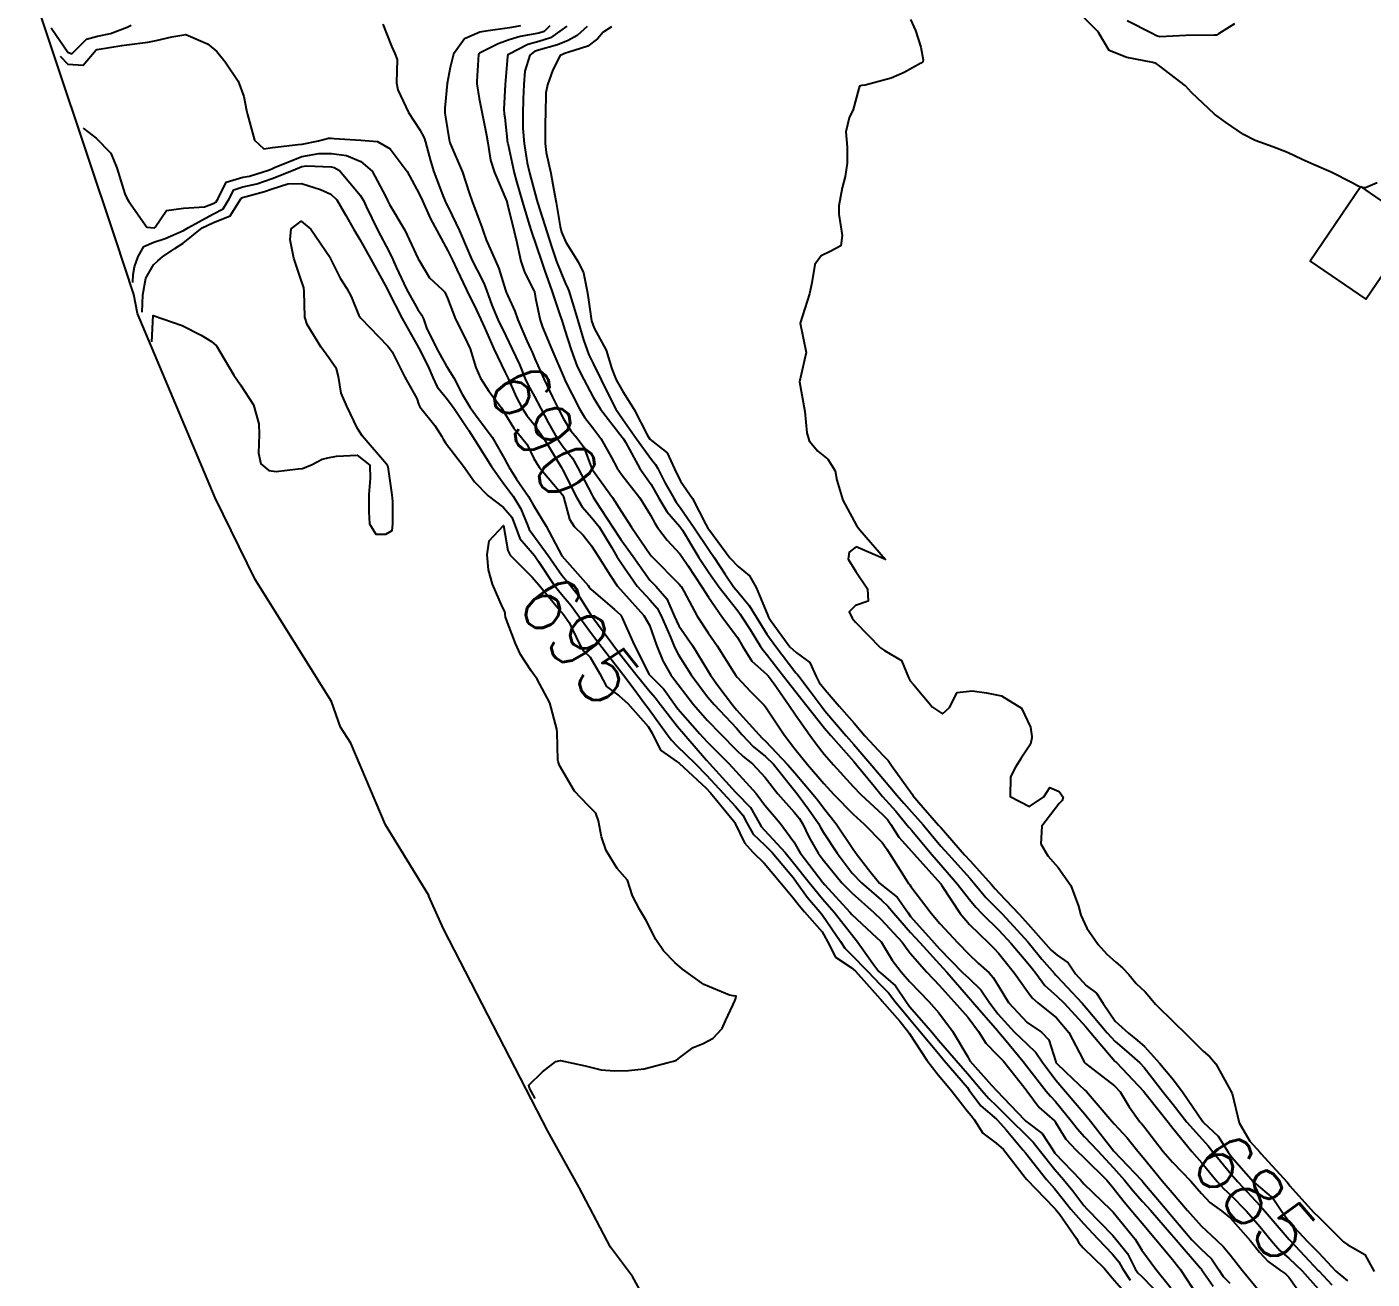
# Model space of a CAD drawing. Header units: metres. Extents: x 298520 to 308411, y 7433745 to 7450750.
# Drawn here: x 300443.9 to 300535.4, y 7444188.3 to 7444273.5 of the extents above; entities that cross this region are included whole.
import ezdxf
from ezdxf.enums import TextEntityAlignment as Align

# ---------------------------------------------------------------- set-up
doc = ezdxf.new("R2010")
doc.units = ezdxf.units.M
doc.header["$LTSCALE"] = 10
for name, color, linetype in [('Area', 45, 'Continuous'), ('Cotas', 45, 'Continuous'), ('Curvas de Nivel 1m', 11, 'Continuous'), ('Curvas de Nivel 5m', 15, 'Continuous'), ('Edificações', 30, 'Continuous')]:
    doc.layers.add(name, color=color, linetype=linetype)
doc.styles.add('Style-STANDARD', font='STANDARD.shx')

msp = doc.modelspace()

# ---------------------------------------------------------------- linework, layer by layer
at = {"layer": 'Area'}
msp.add_polyline3d([(300489.302, 7444180.866, 695.711), (300485.072, 7444188.511, 695.501), (300483.59, 7444190.51, 695.481), (300481.44, 7444194.567, 695.471), (300480.444, 7444196.342, 695.741), (300479.323, 7444198.388, 695.701), (300475.99, 7444204.843, 694.281), (300472.227, 7444212.146, 694.341), (300471.239, 7444214.357, 694.241), (300471.217, 7444214.411, 694.211), (300468.285, 7444219.218, 694.241), (300465.926, 7444224.778, 694.181), (300465.224, 7444225.865, 694.131), (300464.603, 7444227.595, 694.141), (300459.423, 7444235.894, 694.021), (300456.692, 7444241.451, 694.061), (300451.417, 7444253.987, 693.882), (300451.168, 7444255.257, 693.922), (300449.926, 7444259.061, 690.852), (300443.899, 7444277.095, 700.912)], dxfattribs=at)
at = {"layer": 'Curvas de Nivel 1m', "flags": 128}
for points, elevation in [([(300535.704, 7444262.849), (300534.912, 7444262.524), (300534.58, 7444262.554), (300534.373, 7444262.655), (300534.02, 7444262.868), (300532.593, 7444263.591), (300531.424, 7444264.078), (300530.606, 7444264.441), (300529.603, 7444264.92), (300528.617, 7444265.312), (300527.407, 7444265.734), (300526.625, 7444266.141), (300525.387, 7444266.972), (300524.641, 7444267.522), (300523.089, 7444269.004), (300522.893, 7444269.234), (300522.667, 7444269.444), (300520.925, 7444270.783), (300520.682, 7444270.962), (300520.464, 7444271.032), (300518.686, 7444271.38), (300517.486, 7444271.863), (300516.764, 7444273.079), (300516.704, 7444273.164), (300514.788, 7444275.099)], 683), ([(300445.543, 7444273.4), (300446.681, 7444271.739), (300446.963, 7444271.624), (300447.23, 7444271.905), (300447.96, 7444272.632), (300448.697, 7444272.827), (300449.573, 7444273.004), (300450.707, 7444273.439), (300450.995, 7444273.571)], 689), ([(300468.098, 7444273.656), (300468.69, 7444272.148), (300468.905, 7444271.648), (300469.071, 7444271.254), (300469.039, 7444269.646), (300469.12, 7444269.181), (300469.853, 7444267.638), (300470.621, 7444266.468), (300470.903, 7444265.913), (300470.996, 7444265.624), (300471.341, 7444264.359), (300471.575, 7444263.615), (300472.171, 7444262.004), (300472.333, 7444261.603), (300472.406, 7444261.447), (300472.558, 7444261.156), (300473.31, 7444259.592), (300473.9, 7444258.209), (300474.176, 7444257.583), (300474.506, 7444256.931), (300474.969, 7444256.044), (300475.153, 7444255.573), (300475.516, 7444254.537), (300475.919, 7444253.566), (300476.456, 7444252.449), (300476.902, 7444251.553), (300477.388, 7444250.501), (300477.774, 7444249.54), (300477.976, 7444249.094), (300478.405, 7444248.337), (300478.843, 7444247.525), (300479.333, 7444246.571), (300479.927, 7444245.514), (300480.367, 7444244.909), (300480.992, 7444244.134), (300481.349, 7444243.495), (300482.325, 7444241.626), (300482.408, 7444241.479), (300482.566, 7444241.232), (300483.708, 7444239.466), (300484.294, 7444238.617), (300485.132, 7444237.452), (300486.259, 7444235.849), (300486.653, 7444235.434), (300487.403, 7444234.582), (300487.913, 7444233.415), (300488.223, 7444232.753), (300489.148, 7444231.401), (300490.186, 7444229.722), (300490.387, 7444229.388), (300490.881, 7444228.678), (300491.87, 7444227.373), (300492.158, 7444227.031), (300493.667, 7444225.347), (300493.899, 7444225.112), (300494.128, 7444224.894), (300495.606, 7444223.325), (300496.104, 7444222.753), (300497.346, 7444221.301), (300497.672, 7444220.889), (300498.074, 7444220.378), (300498.934, 7444219.281), (300500.046, 7444217.627), (300500.292, 7444217.268), (300501.115, 7444216.17), (300501.869, 7444215.251), (300502.012, 7444215.131), (300503.068, 7444214.299), (300503.823, 7444213.223), (300503.989, 7444212.986), (300505.579, 7444211.204), (300505.959, 7444210.793), (300507.515, 7444209.184), (300507.939, 7444208.788), (300508.76, 7444207.997), (300509.332, 7444207.159), (300509.911, 7444206.375), (300511.028, 7444205.139), (300511.885, 7444204.325), (300512.507, 7444203.748), (300512.935, 7444203.114), (300513.854, 7444201.853), (300514.527, 7444201.093), (300515.828, 7444199.55), (300516.208, 7444199.076), (300517.745, 7444197.119), (300517.793, 7444197.06), (300519.701, 7444195.031), (300519.734, 7444194.992), (300519.772, 7444194.948), (300521.407, 7444193.013), (300521.747, 7444192.612), (300523.1, 7444190.996), (300523.717, 7444190.389), (300524.447, 7444189.716), (300524.948, 7444188.971), (300525.248, 7444188.517), (300525.694, 7444188.061)], 689), ([(300477.463, 7444273.543), (300476.849, 7444273.41), (300476.711, 7444273.396), (300475.103, 7444273.178), (300474.706, 7444273.104), (300473.644, 7444272.646), (300472.9, 7444271.598), (300472.85, 7444271.43), (300472.674, 7444270.696), (300472.472, 7444269.603), (300472.311, 7444267.932), (300472.31, 7444267.605), (300472.353, 7444267.327), (300472.615, 7444265.778), (300472.65, 7444265.6), (300472.681, 7444265.53), (300473.511, 7444263.591), (300473.978, 7444262.18), (300474.182, 7444261.584), (300474.553, 7444260.568), (300474.825, 7444259.855), (300474.924, 7444259.574), (300475.131, 7444258.974), (300475.764, 7444257.561), (300475.984, 7444257.034), (300476.446, 7444255.56), (300476.492, 7444255.437), (300477.069, 7444254.141), (300477.29, 7444253.548), (300477.883, 7444252.107), (300478.163, 7444251.534), (300478.251, 7444251.343), (300478.436, 7444250.886), (300479.04, 7444249.524), (300479.642, 7444248.28), (300480.03, 7444247.514), (300480.386, 7444246.818), (300480.875, 7444246), (300481.316, 7444245.496), (300481.761, 7444244.883), (300482.286, 7444243.481), (300482.351, 7444243.346), (300483.726, 7444241.466), (300484.314, 7444240.543), (300485.003, 7444239.453), (300486.284, 7444237.596), (300486.351, 7444237.506), (300486.41, 7444237.438), (300488.255, 7444235.572), (300488.377, 7444235.409), (300488.557, 7444235.1), (300489.464, 7444233.398), (300490.216, 7444232.264), (300490.829, 7444231.384), (300491.934, 7444229.623), (300492.098, 7444229.371), (300492.182, 7444229.257), (300493.096, 7444228.28), (300494.023, 7444227.342), (300494.16, 7444227.165), (300495.397, 7444225.327), (300496.124, 7444224.381), (300496.596, 7444223.792), (300496.984, 7444223.307), (300498.094, 7444222.014), (300498.756, 7444221.283), (300500.07, 7444219.949), (300500.836, 7444219.262), (300502.051, 7444218.024), (300502.367, 7444217.566), (300502.577, 7444217.242), (300503.542, 7444215.706), (300503.849, 7444215.222), (300503.923, 7444215.132), (300504.011, 7444215.027), (300505.392, 7444213.206), (300505.982, 7444212.5), (300507.2, 7444211.188), (300507.955, 7444210.427), (300508.59, 7444209.811), (300509.321, 7444209.159), (300509.611, 7444208.827), (300509.934, 7444208.285), (300510.653, 7444207.143), (300511.903, 7444205.773), (300512.885, 7444205.115), (300513.384, 7444204.604), (300513.854, 7444203.1), (300513.872, 7444203.067), (300514.545, 7444202.41), (300515.844, 7444201.185), (300515.948, 7444201.079), (300516.596, 7444200.312), (300517.658, 7444199.062), (300517.821, 7444198.881), (300518.703, 7444197.938), (300519.433, 7444197.036), (300519.796, 7444196.59), (300521.093, 7444195.017), (300521.765, 7444194.223), (300522.82, 7444192.999), (300523.737, 7444191.944), (300524.787, 7444190.974), (300525.272, 7444190.521), (300525.713, 7444189.982), (300526.527, 7444188.952), (300527.689, 7444187.534)], 688), ([(300479.447, 7444273.523), (300479.08, 7444273.153), (300478.706, 7444273.036), (300477.44, 7444272.804), (300476.698, 7444272.587), (300475.94, 7444272.315), (300474.684, 7444271.664), (300474.633, 7444271.631), (300474.608, 7444271.581), (300474.483, 7444269.763), (300474.49, 7444269.582), (300474.648, 7444268.587), (300474.844, 7444267.577), (300475.144, 7444266.098), (300475.23, 7444265.571), (300475.43, 7444264.396), (300475.688, 7444263.564), (300476.53, 7444261.584), (300476.539, 7444261.55), (300476.547, 7444261.535), (300476.562, 7444261.471), (300477.032, 7444259.545), (300477.191, 7444258.885), (300477.485, 7444257.54), (300477.741, 7444256.777), (300478.372, 7444255.532), (300478.405, 7444255.445), (300478.488, 7444255.022), (300478.789, 7444253.527), (300478.95, 7444253.041), (300479.597, 7444251.518), (300480.424, 7444249.577), (300480.442, 7444249.528), (300480.451, 7444249.51), (300480.483, 7444249.448), (300481.464, 7444247.494), (300481.819, 7444246.92), (300482.38, 7444246.21), (300482.917, 7444245.475), (300483.644, 7444244.183), (300484.032, 7444243.463), (300484.346, 7444243.005), (300485.565, 7444241.448), (300486.311, 7444240.275), (300486.603, 7444239.732), (300486.779, 7444239.433), (300487.432, 7444238.56), (300488.285, 7444237.628), (300488.461, 7444237.408), (300488.845, 7444236.834), (300489.783, 7444235.395), (300490.246, 7444234.685), (300491.16, 7444233.381), (300492.212, 7444231.958), (300492.558, 7444231.365), (300493.185, 7444230.348), (300494.184, 7444229.463), (300494.31, 7444229.339), (300494.712, 7444228.801), (300495.734, 7444227.324), (300496.154, 7444226.704), (300497.13, 7444225.305), (300497.559, 7444224.73), (300498.12, 7444224.02), (300498.754, 7444223.284), (300500.091, 7444221.821), (300500.633, 7444221.265), (300502.07, 7444219.925), (300502.404, 7444219.583), (300502.644, 7444219.241), (300503.19, 7444218.369), (300504.045, 7444217.419), (300504.239, 7444217.218), (300506.013, 7444215.224), (300506.036, 7444215.2), (300506.089, 7444215.123), (300507.352, 7444213.186), (300507.982, 7444212.442), (300509.297, 7444211.16), (300509.636, 7444210.831), (300509.956, 7444210.492), (300511.042, 7444209.139), (300511.93, 7444207.887), (300512.26, 7444207.459), (300512.643, 7444207.119), (300513.908, 7444206.095), (300514.751, 7444205.091), (300515.719, 7444203.237), (300515.797, 7444203.081), (300515.872, 7444202.997), (300516.171, 7444202.774), (300517.849, 7444201.476), (300518.226, 7444201.054), (300518.843, 7444200.055), (300519.584, 7444199.034), (300519.692, 7444198.902), (300519.82, 7444198.746), (300521.153, 7444197.016), (300521.792, 7444196.273), (300523.047, 7444194.997), (300523.765, 7444194.158), (300524.329, 7444193.551), (300525.136, 7444192.969), (300525.746, 7444192.482), (300527.094, 7444190.946), (300527.715, 7444190.155), (300528.3, 7444189.522), (300529.139, 7444188.918), (300529.48, 7444188.693), (300529.698, 7444188.46), (300530.807, 7444186.899)], 687), ([(300480.605, 7444273.511), (300479.499, 7444272.724), (300478.697, 7444272.463), (300477.963, 7444272.269), (300476.684, 7444271.605), (300476.649, 7444271.585), (300476.603, 7444271.551), (300476.575, 7444271.445), (300476.417, 7444269.554), (300476.321, 7444267.871), (300476.351, 7444267.554), (300476.386, 7444267.309), (300476.588, 7444265.55), (300476.59, 7444265.527), (300476.612, 7444265.449), (300477.033, 7444263.546), (300477.184, 7444262.944), (300477.596, 7444261.54), (300478.054, 7444260.029), (300478.21, 7444259.533), (300478.529, 7444258.589), (300478.899, 7444257.526), (300479.103, 7444256.928), (300479.585, 7444255.519), (300480.161, 7444253.828), (300480.27, 7444253.512), (300480.464, 7444252.916), (300480.908, 7444251.503), (300481.319, 7444250.384), (300481.769, 7444249.49), (300482.405, 7444248.298), (300482.906, 7444247.475), (300484.374, 7444245.577), (300484.46, 7444245.459), (300484.595, 7444245.233), (300485.582, 7444243.448), (300486.336, 7444242.343), (300486.873, 7444241.432), (300487.4, 7444240.51), (300488.304, 7444239.485), (300488.366, 7444239.409), (300488.473, 7444239.236), (300489.592, 7444237.397), (300490.263, 7444236.376), (300490.975, 7444235.383), (300492.237, 7444233.757), (300492.404, 7444233.537), (300492.515, 7444233.366), (300493.081, 7444232.496), (300493.789, 7444231.346), (300493.957, 7444231.1), (300494.198, 7444230.807), (300495.338, 7444229.328), (300496.172, 7444228.258), (300496.589, 7444227.735), (300496.923, 7444227.309), (300498.14, 7444225.782), (300498.561, 7444225.286), (300500.115, 7444223.526), (300500.334, 7444223.268), (300501.502, 7444221.846), (300501.984, 7444221.251), (300502.082, 7444221.141), (300502.971, 7444220.136), (300503.741, 7444219.225), (300503.882, 7444219.044), (300504.059, 7444218.822), (300505.42, 7444217.206), (300506.032, 7444216.505), (300507.18, 7444215.188), (300508.002, 7444214.138), (300508.431, 7444213.607), (300508.863, 7444213.167), (300509.977, 7444212.064), (300510.823, 7444211.141), (300511.95, 7444209.813), (300512.26, 7444209.439), (300512.492, 7444209.122), (300513.121, 7444208.298), (300513.927, 7444207.558), (300514.427, 7444207.095), (300515.899, 7444205.478), (300516.251, 7444205.076), (300517.874, 7444203.158), (300517.924, 7444203.11), (300517.979, 7444203.058), (300519.844, 7444201.076), (300519.884, 7444201.03), (300520.098, 7444200.769), (300521.493, 7444199.013), (300521.819, 7444198.589), (300523.117, 7444196.997), (300523.792, 7444196.236), (300524.838, 7444194.974), (300525.277, 7444194.476), (300525.764, 7444194.03), (300526.822, 7444192.949), (300527.738, 7444191.916), (300528.53, 7444190.928), (300529.086, 7444190.288), (300529.711, 7444189.749), (300530.607, 7444188.901), (300531.691, 7444187.673)], 686), ([(300483.656, 7444273.471), (300483.09, 7444273.093), (300482.701, 7444272.658), (300482.037, 7444272.146), (300480.686, 7444271.724), (300480.512, 7444271.685), (300480.162, 7444271.515), (300479.659, 7444270.534), (300479.297, 7444269.524), (300479.194, 7444268.985), (300479.16, 7444267.525), (300479.146, 7444267.006), (300479.129, 7444265.525), (300479.216, 7444264.914), (300479.523, 7444263.521), (300479.726, 7444262.368), (300479.883, 7444261.517), (300480.168, 7444259.893), (300480.259, 7444259.513), (300480.533, 7444258.826), (300481.382, 7444257.497), (300481.755, 7444256.741), (300482.004, 7444255.487), (300482.061, 7444255.059), (300482.294, 7444253.483), (300482.465, 7444252.975), (300483.279, 7444251.472), (300483.681, 7444250.217), (300483.963, 7444249.465), (300484.411, 7444248.663), (300485.194, 7444247.452), (300486.084, 7444245.735), (300486.264, 7444245.441), (300486.372, 7444245.333), (300487.44, 7444244.5), (300487.94, 7444243.416), (300488.34, 7444242.582), (300489.148, 7444241.402), (300490.056, 7444239.642), (300490.203, 7444239.391), (300490.301, 7444239.249), (300491.686, 7444237.376), (300492.267, 7444236.779), (300493.043, 7444236.14), (300493.478, 7444235.352), (300493.712, 7444234.813), (300494.235, 7444233.557), (300494.321, 7444233.339), (300494.512, 7444233.053), (300495.767, 7444231.324), (300496.199, 7444230.926), (300497.132, 7444230.245), (300497.562, 7444229.299), (300497.769, 7444228.887), (300498.174, 7444228.385), (300499.133, 7444227.28), (300500.146, 7444226.123), (300500.885, 7444225.262), (300502.12, 7444223.934), (300502.455, 7444223.584), (300502.695, 7444223.241), (300504.084, 7444221.3), (300504.147, 7444221.219), (300504.556, 7444220.737), (300505.89, 7444219.202), (300506.061, 7444219.004), (300507.661, 7444217.184), (300508.037, 7444216.763), (300509.476, 7444215.158), (300509.729, 7444214.873), (300510.007, 7444214.58), (300511.357, 7444213.136), (300511.983, 7444212.454), (300513.179, 7444211.112), (300513.539, 7444210.687), (300513.955, 7444210.352), (300514.697, 7444209.839), (300515.197, 7444209.087), (300515.935, 7444208.294), (300516.622, 7444207.765), (300517.069, 7444207.069), (300517.905, 7444205.878), (300518.809, 7444205.046), (300519.416, 7444204.565), (300519.884, 7444204.147), (300520.915, 7444203.02), (300521.856, 7444201.876), (300522.51, 7444201.003), (300523.824, 7444199.064), (300523.854, 7444199.02), (300523.893, 7444198.989), (300524.9, 7444198.06), (300525.589, 7444196.963), (300525.798, 7444196.649), (300527.295, 7444194.945), (300527.769, 7444194.531), (300528.648, 7444193.813), (300529.226, 7444192.918), (300529.742, 7444192.195), (300530.983, 7444190.897), (300531.715, 7444190.131), (300532.893, 7444188.878), (300533.696, 7444188.211)], 684), ([(300503.988, 7444273.953), (300504.313, 7444273.224), (300504.692, 7444272.09), (300504.84, 7444271.218), (300504.809, 7444271.092), (300504.681, 7444270.997), (300503.541, 7444270.364), (300502.67, 7444269.982), (300500.896, 7444269.497), (300500.665, 7444269.471), (300500.51, 7444269.426), (300500.456, 7444269.272), (300500.074, 7444267.843), (300499.802, 7444267.278), (300499.581, 7444266.323), (300499.662, 7444265.28), (300499.684, 7444264.198), (300499.542, 7444263.281), (300499.336, 7444262.528), (300499.098, 7444261.285), (300499.104, 7444260.738), (300499.33, 7444259.282), (300499.247, 7444258.568), (300498.526, 7444258.192), (300497.916, 7444257.905), (300497.484, 7444257.305), (300497.259, 7444256.067), (300497.112, 7444255.311), (300496.473, 7444253.32), (300496.874, 7444251.314), (300496.423, 7444249.32), (300496.789, 7444247.314), (300496.937, 7444245.87), (300497.091, 7444245.309), (300497.681, 7444244.615), (300498.361, 7444244.063), (300498.852, 7444243.285), (300498.974, 7444242.653), (300499.379, 7444241.279), (300500.306, 7444239.569), (300500.528, 7444239.268), (300502.273, 7444237.25), (300500.286, 7444238.119), (300499.808, 7444237.747), (300499.73, 7444237.275), (300500.264, 7444236.426), (300501.053, 7444235.262), (300501.094, 7444234.412), (300500.241, 7444234.126), (300499.807, 7444233.704), (300500.003, 7444233.272), (300500.229, 7444232.982), (300501.94, 7444231.253), (300502.201, 7444231.071), (300503.359, 7444230.397), (300503.836, 7444229.225), (300503.95, 7444228.993), (300504.176, 7444228.749), (300505.47, 7444227.207), (300506.149, 7444226.771), (300506.636, 7444227.193), (300507.151, 7444228.203), (300508.17, 7444228.329), (300509.136, 7444228.193), (300510.166, 7444227.994), (300511.534, 7444227.136), (300512.14, 7444225.851), (300512.219, 7444225.214), (300512.22, 7444225.129), (300512.129, 7444224.702), (300511.5, 7444223.755), (300511.113, 7444223.14), (300510.77, 7444222.477), (300510.754, 7444221.143), (300512.076, 7444220.461), (300513.038, 7444221.116), (300513.45, 7444221.753), (300514.089, 7444221.485), (300514.35, 7444221.097), (300514.301, 7444220.878), (300514.078, 7444220.657), (300512.917, 7444219.117), (300512.845, 7444217.912), (300513.324, 7444217.111), (300514.031, 7444216.322), (300514.876, 7444215.091), (300515.395, 7444213.69), (300515.564, 7444213.084), (300515.979, 7444212.182), (300516.73, 7444211.072), (300517.323, 7444210.433), (300517.951, 7444209.872), (300518.398, 7444209.503), (300518.827, 7444209.047), (300519.332, 7444208.434), (300519.931, 7444207.86), (300520.313, 7444207.412), (300520.632, 7444207.023), (300521.904, 7444205.772), (300522.69, 7444205.002), (300523.881, 7444203.838), (300524.335, 7444203.441), (300524.735, 7444202.977), (300525.843, 7444200.96), (300526.323, 7444198.955), (300527.053, 7444197.705), (300527.744, 7444196.941), (300527.802, 7444196.877), (300529.601, 7444194.913), (300529.674, 7444194.814), (300529.771, 7444194.683), (300531.391, 7444192.894), (300531.748, 7444192.537), (300533.418, 7444190.873), (300533.721, 7444190.658), (300534.865, 7444190.003), (300535.497, 7444188.843)], 683), ([(300526.018, 7444273.662), (300524.917, 7444272.978), (300524.782, 7444272.899), (300524.702, 7444272.89), (300524.619, 7444272.898), (300522.702, 7444272.88), (300520.942, 7444272.786), (300520.701, 7444272.861), (300520.36, 7444273.033), (300518.715, 7444273.862)], 684), ([(300447.733, 7444266.57), (300448.613, 7444265.89), (300449.595, 7444264.867), (300450.014, 7444263.869), (300450.567, 7444262.102), (300450.678, 7444261.859), (300450.826, 7444261.591), (300452.064, 7444259.845), (300452.543, 7444259.798), (300452.578, 7444259.804), (300452.63, 7444259.839), (300453.397, 7444260.989), (300454.556, 7444261.126), (300455.977, 7444261.218), (300456.559, 7444261.444), (300456.779, 7444261.57), (300456.902, 7444261.787), (300457.456, 7444262.905), (300458.585, 7444263.252), (300459.032, 7444263.32), (300460.385, 7444263.752), (300460.594, 7444263.827), (300460.738, 7444263.891), (300462.602, 7444264.638), (300463.754, 7444264.858), (300464.604, 7444264.856), (300465.633, 7444264.714), (300466.599, 7444264.315), (300467.364, 7444263.662), (300468.313, 7444261.907), (300468.422, 7444261.651), (300468.56, 7444261.393), (300469.596, 7444259.639), (300470.514, 7444257.698), (300470.54, 7444257.63), (300471.283, 7444256.401), (300472.126, 7444255.606), (300472.306, 7444255.418), (300472.487, 7444255.021), (300473.04, 7444253.594), (300473.651, 7444252.392), (300474.031, 7444251.584), (300474.43, 7444250.299), (300474.732, 7444249.577), (300475.299, 7444248.686), (300476.173, 7444247.562), (300476.397, 7444247.18), (300476.998, 7444246.17), (300477.532, 7444245.543), (300477.905, 7444245.073), (300478.359, 7444244.116), (300478.731, 7444243.526), (300480.325, 7444241.649), (300480.386, 7444241.509), (300480.8, 7444239.995), (300481.121, 7444239.498), (300481.722, 7444238.913), (300482.29, 7444238.176), (300482.739, 7444237.475), (300483.552, 7444236.179), (300484.037, 7444235.462), (300484.25, 7444235.21), (300485.845, 7444233.444), (300486.223, 7444232.796), (300486.718, 7444231.432), (300487.128, 7444230.362), (300487.678, 7444229.418), (300487.896, 7444229.13), (300488.176, 7444228.757), (300489.216, 7444227.399), (300490.147, 7444226.335), (300491.077, 7444225.381), (300492.122, 7444224.306), (300492.611, 7444223.856), (300493.226, 7444223.353), (300494.099, 7444222.425), (300494.956, 7444221.331), (300496.07, 7444220.078), (300496.415, 7444219.663), (300496.626, 7444219.312), (300497.099, 7444218.35), (300497.697, 7444217.295), (300498.036, 7444216.83), (300499.319, 7444215.277), (300500.006, 7444214.563), (300501.489, 7444213.255), (300501.986, 7444212.789), (300503.409, 7444211.228), (300503.647, 7444210.911), (300503.956, 7444210.48), (300505.081, 7444209.209), (300505.934, 7444208.324), (300506.956, 7444207.19), (300507.907, 7444206.122), (300508.594, 7444205.169), (300509.095, 7444204.372), (300509.877, 7444203.572), (300510.296, 7444203.146), (300511.844, 7444201.194), (300511.891, 7444201.129), (300512.72, 7444200.005), (300513.766, 7444199.101), (300513.796, 7444199.074), (300513.822, 7444199.034), (300514.546, 7444197.835), (300515.236, 7444197.089), (300515.795, 7444196.57), (300517.323, 7444195.064), (300517.768, 7444194.547), (300518.414, 7444193.705), (300518.962, 7444193.042), (300519.739, 7444192.127), (300520.662, 7444191.021), (300521.711, 7444189.775), (300522.304, 7444189.004), (300523.563, 7444187.112)], 691), ([(300451.093, 7444256.08), (300451.118, 7444256.633), (300451.215, 7444257.15), (300451.461, 7444257.851), (300451.853, 7444258.523), (300452.533, 7444258.824), (300453.297, 7444259.07), (300454.541, 7444259.608), (300454.89, 7444259.815), (300456.552, 7444260.724), (300457.248, 7444261.091), (300457.659, 7444261.779), (300457.975, 7444262.373), (300458.575, 7444262.597), (300459.543, 7444262.796), (300460.584, 7444263.144), (300461.995, 7444263.729), (300462.595, 7444263.97), (300462.901, 7444264.022), (300464.595, 7444263.94), (300464.8, 7444263.902), (300465.154, 7444263.692), (300466.568, 7444262.027), (300466.78, 7444261.668), (300466.972, 7444261.253), (300467.729, 7444259.658), (300468.521, 7444258.161), (300468.786, 7444257.647), (300469.016, 7444257.137), (300469.711, 7444255.638), (300470.479, 7444254.245), (300470.729, 7444253.88), (300470.856, 7444253.624), (300471.08, 7444253.004), (300471.755, 7444251.61), (300471.992, 7444251.16), (300472.431, 7444250.406), (300472.918, 7444249.595), (300473.502, 7444248.499), (300474.034, 7444247.584), (300474.395, 7444247.081), (300475.541, 7444245.568), (300476.359, 7444244.151), (300476.563, 7444243.764), (300476.675, 7444243.555), (300477.181, 7444242.707), (300478.001, 7444241.535), (300478.118, 7444241.33), (300478.317, 7444240.961), (300479.195, 7444239.521), (300480.257, 7444237.536), (300480.275, 7444237.51), (300482.053, 7444235.483), (300482.14, 7444235.37), (300482.251, 7444235.24), (300483.852, 7444233.849), (300484.234, 7444233.523), (300484.289, 7444233.459), (300484.361, 7444233.329), (300485.189, 7444231.45), (300486.183, 7444229.472), (300486.191, 7444229.448), (300487.196, 7444228.448), (300487.921, 7444227.414), (300488.158, 7444227.091), (300489.65, 7444225.395), (300490.128, 7444224.883), (300491.624, 7444223.375), (300492.105, 7444222.862), (300493.479, 7444221.349), (300493.745, 7444221.01), (300494.075, 7444220.557), (300495.112, 7444219.33), (300496.05, 7444218.068), (300496.308, 7444217.578), (300496.467, 7444217.314), (300498.013, 7444215.304), (300498.165, 7444215.135), (300499.854, 7444213.271), (300499.991, 7444213.13), (300501.674, 7444211.546), (300501.963, 7444211.279), (300501.987, 7444211.25), (300502.737, 7444210.024), (300503.352, 7444209.229), (300503.622, 7444208.907), (300503.936, 7444208.538), (300505.218, 7444207.207), (300505.911, 7444206.432), (300506.831, 7444205.191), (300507.876, 7444203.444), (300507.959, 7444203.264), (300508.012, 7444203.178), (300509.487, 7444201.517), (300509.824, 7444201.15), (300511.747, 7444199.131), (300511.822, 7444199.07), (300512.926, 7444198.225), (300513.653, 7444197.111), (300513.8, 7444196.898), (300515.54, 7444195.083), (300515.645, 7444194.955), (300515.77, 7444194.814), (300517.588, 7444193.062), (300517.75, 7444192.884), (300519.255, 7444191.037), (300519.443, 7444190.757), (300519.716, 7444190.295), (300520.657, 7444189.02), (300521.69, 7444187.733)], 692), ([(300451.733, 7444254.06), (300451.791, 7444255.245), (300451.977, 7444256.369), (300452.515, 7444257.286), (300452.803, 7444257.553), (300453.111, 7444257.834), (300453.966, 7444258.388), (300454.532, 7444258.749), (300455.826, 7444259.801), (300456.547, 7444260.15), (300457.719, 7444260.61), (300458.456, 7444261.771), (300458.495, 7444261.84), (300458.564, 7444261.87), (300460.058, 7444262.268), (300460.573, 7444262.44), (300461.645, 7444262.8), (300462.579, 7444262.82), (300463.871, 7444262.409), (300464.569, 7444262.099), (300464.97, 7444261.694), (300465.551, 7444260.683), (300466.134, 7444259.676), (300466.533, 7444259.01), (300467.285, 7444257.662), (300468.251, 7444255.897), (300468.385, 7444255.651), (300468.491, 7444255.448), (300469.423, 7444253.64), (300470.446, 7444251.821), (300470.546, 7444251.628), (300471.176, 7444250.365), (300471.497, 7444249.614), (300471.793, 7444248.986), (300472.409, 7444248.238), (300472.908, 7444247.595), (300473.941, 7444246.022), (300474.229, 7444245.581), (300474.371, 7444245.347), (300475.483, 7444243.569), (300476.335, 7444242.389), (300476.962, 7444241.55), (300477.473, 7444240.701), (300477.952, 7444239.535), (300478.06, 7444239.293), (300478.297, 7444238.957), (300479.338, 7444237.519), (300480.263, 7444236.195), (300480.843, 7444235.501), (300481.474, 7444234.72), (300482.233, 7444233.48), (300483.735, 7444231.465), (300484.197, 7444230.865), (300485.3, 7444229.449), (300486.172, 7444228.389), (300486.613, 7444227.879), (300486.963, 7444227.428), (300488.14, 7444225.902), (300488.556, 7444225.406), (300490.115, 7444223.61), (300490.311, 7444223.388), (300492.084, 7444221.426), (300492.146, 7444221.369), (300493.101, 7444220.382), (300493.694, 7444219.346), (300493.83, 7444219.112), (300494.058, 7444218.858), (300495.447, 7444217.326), (300496.033, 7444216.637), (300497.1, 7444215.304), (300497.5, 7444214.79), (300498.002, 7444214.195), (300498.782, 7444213.282), (300499.971, 7444211.783), (300500.368, 7444211.266), (300501.422, 7444209.781), (300501.829, 7444209.251), (300501.942, 7444209.146), (300502.969, 7444208.27), (300503.671, 7444207.224), (300503.918, 7444206.873), (300505.354, 7444205.205), (300505.887, 7444204.585), (300507.088, 7444203.188), (300507.86, 7444202.312), (300508.835, 7444201.165), (300509.301, 7444200.622), (300509.832, 7444200.105), (300510.804, 7444199.14), (300511.813, 7444198.139), (300512.325, 7444197.639), (300512.737, 7444197.121), (300513.783, 7444195.782), (300514.383, 7444195.101), (300515.01, 7444194.336), (300515.756, 7444193.346), (300515.983, 7444193.078), (300517.726, 7444191.295), (300517.951, 7444191.057), (300518.74, 7444190.071), (300519.266, 7444189.037), (300519.436, 7444188.769), (300519.698, 7444188.504), (300521.159, 7444187.015)], 693), ([(300452.383, 7444252.04), (300452.473, 7444253.84), (300454.463, 7444253.169), (300455.756, 7444252.498), (300456.447, 7444252.078), (300456.793, 7444251.786), (300457.323, 7444250.892), (300457.973, 7444249.775), (300458.416, 7444249.119), (300459.301, 7444247.761), (300459.662, 7444246.479), (300459.698, 7444245.757), (300459.641, 7444244.476), (300459.811, 7444243.755), (300460.346, 7444243.299), (300460.845, 7444243.243), (300462.348, 7444243.412), (300462.632, 7444243.434), (300463.294, 7444243.711), (300463.982, 7444244.078), (300464.357, 7444244.154), (300464.941, 7444244.273), (300466.36, 7444244.34), (300467.22, 7444243.661), (300467.243, 7444242.757), (300467.158, 7444241.667), (300467.145, 7444240.501), (300467.202, 7444239.667), (300467.615, 7444238.979), (300468.296, 7444238.967), (300468.731, 7444239.213), (300468.77, 7444239.645), (300468.776, 7444241.187), (300468.746, 7444241.646), (300468.458, 7444243.542), (300468.419, 7444243.649), (300468.354, 7444243.736), (300466.688, 7444245.667), (300466.38, 7444246.159), (300465.655, 7444247.681), (300465.276, 7444248.552), (300465.081, 7444249.69), (300464.953, 7444250.217), (300464.435, 7444250.952), (300463.885, 7444251.706), (300462.957, 7444253.223), (300462.786, 7444253.717), (300462.746, 7444255.462), (300462.719, 7444255.718), (300462.503, 7444256.368), (300462.06, 7444257.727), (300461.791, 7444258.987), (300461.863, 7444259.73), (300462.548, 7444260.253), (300463.21, 7444259.713), (300464.514, 7444257.781), (300464.553, 7444257.699), (300465.199, 7444256.389), (300465.662, 7444255.682), (300465.946, 7444255.137), (300466.475, 7444253.831), (300466.598, 7444253.669), (300468.445, 7444251.761), (300468.534, 7444251.649), (300468.728, 7444251.36), (300469.601, 7444249.638), (300470.409, 7444248.198), (300470.545, 7444247.769), (300470.609, 7444247.627), (300471.633, 7444246.362), (300472.105, 7444245.604), (300472.192, 7444245.424), (300472.369, 7444245.173), (300473.591, 7444243.588), (300474.337, 7444242.529), (300475.259, 7444241.571), (300476.315, 7444240.794), (300476.877, 7444240.12), (300477.091, 7444239.548), (300477.423, 7444238.672), (300478.284, 7444237.686), (300478.42, 7444237.529), (300478.696, 7444237.107), (300479.745, 7444235.515), (300480.247, 7444234.898), (300480.884, 7444234.145), (300481.358, 7444233.493), (300482.215, 7444232.316), (300482.861, 7444231.473), (300484.186, 7444229.761), (300484.419, 7444229.458), (300485.183, 7444228.439), (300485.92, 7444227.442), (300486.158, 7444227.134), (300487.388, 7444225.421), (300487.697, 7444224.985), (300488.124, 7444224.554), (300489.31, 7444223.398), (300490.101, 7444222.589), (300491.231, 7444221.379), (300492.074, 7444220.453), (300492.579, 7444219.874), (300492.857, 7444219.358), (300493.287, 7444218.584), (300494.048, 7444217.853), (300494.58, 7444217.335), (300496.017, 7444215.611), (300496.235, 7444215.317), (300496.978, 7444214.28), (300497.806, 7444213.293), (300497.99, 7444213.069), (300499.21, 7444211.281), (300499.519, 7444210.838), (300499.954, 7444210.411), (300501.054, 7444209.259), (300501.934, 7444208.336), (300502.477, 7444207.79), (300502.917, 7444207.235), (300503.905, 7444206.027), (300504.602, 7444205.213), (300505.878, 7444203.662), (300506.261, 7444203.196), (300507.846, 7444201.352), (300507.969, 7444201.178), (300508.772, 7444200.106), (300509.824, 7444199.212), (300509.896, 7444199.149), (300510.489, 7444198.471), (300511.625, 7444197.132), (300511.8, 7444196.914), (300513.233, 7444195.115), (300513.767, 7444194.495), (300514.392, 7444193.733), (300514.891, 7444193.093), (300515.738, 7444192.106), (300516.711, 7444191.07), (300517.713, 7444190.028), (300518.151, 7444189.497), (300518.391, 7444189.05), (300518.912, 7444188.259)], 694)]:
    msp.add_lwpolyline(points, dxfattribs=dict(at, elevation=elevation))
at = {"layer": 'Curvas de Nivel 5m', "flags": 128}
for points, elevation in [([(300481.999, 7444273.491), (300481.325, 7444272.88), (300480.698, 7444272.537), (300479.971, 7444272.24), (300478.688, 7444271.87), (300478.423, 7444271.796), (300478.093, 7444271.536), (300477.757, 7444270.454), (300477.679, 7444269.54), (300477.646, 7444268.542), (300477.615, 7444267.54), (300477.621, 7444266.542), (300477.709, 7444265.539), (300477.918, 7444264.219), (300478.068, 7444263.535), (300478.565, 7444261.687), (300478.611, 7444261.53), (300478.63, 7444261.462), (300479.248, 7444259.523), (300479.583, 7444258.463), (300479.905, 7444257.516), (300480.498, 7444256.061), (300480.674, 7444255.686), (300480.747, 7444255.506), (300481.164, 7444254.184), (300481.351, 7444253.497), (300481.756, 7444252.188), (300481.983, 7444251.487), (300482.112, 7444251.157), (300482.433, 7444250.529), (300482.955, 7444249.475), (300483.437, 7444248.44), (300483.945, 7444247.464), (300484.386, 7444246.813), (300485.344, 7444245.45), (300486.359, 7444244.061), (300486.633, 7444243.713), (300486.792, 7444243.433), (300487.28, 7444242.485), (300487.892, 7444241.416), (300488.055, 7444241.149), (300488.317, 7444240.788), (300489.278, 7444239.4), (300490.28, 7444237.892), (300490.623, 7444237.387), (300491.354, 7444236.287), (300491.975, 7444235.373), (300492.25, 7444235.041), (300493.015, 7444234.132), (300493.482, 7444233.351), (300494.216, 7444232.181), (300494.832, 7444231.334), (300496.185, 7444229.558), (300496.291, 7444229.426), (300496.38, 7444229.317), (300497.163, 7444228.296), (300497.912, 7444227.294), (300498.158, 7444226.972), (300499.613, 7444225.275), (300500.127, 7444224.684), (300501.355, 7444223.258), (300502.1, 7444222.372), (300503.06, 7444221.235), (300503.537, 7444220.688), (300504.072, 7444220.081), (300504.83, 7444219.212), (300506.049, 7444217.772), (300506.553, 7444217.195), (300508.019, 7444215.581), (300508.36, 7444215.175), (300509.111, 7444214.27), (300509.995, 7444213.401), (300510.245, 7444213.147), (300511.965, 7444211.261), (300512.075, 7444211.128), (300512.915, 7444210.078), (300513.761, 7444209.103), (300513.848, 7444209.008), (300513.941, 7444208.909), (300515.653, 7444207.083), (300515.918, 7444206.779), (300517.346, 7444205.065), (300517.887, 7444204.494), (300518.658, 7444203.826), (300519.579, 7444203.034), (300519.868, 7444202.718), (300521.192, 7444201.017), (300521.835, 7444200.196), (300522.779, 7444199), (300523.811, 7444197.837), (300524.218, 7444197.395), (300524.544, 7444196.979), (300525.781, 7444195.471), (300526.233, 7444194.955), (300527.757, 7444193.304), (300527.931, 7444193.114), (300528.084, 7444192.935), (300529.725, 7444191.033), (300529.833, 7444190.909), (300531.703, 7444188.924), (300531.739, 7444188.89), (300532.622, 7444187.952)], 685), ([(300446.163, 7444271.46), (300446.673, 7444270.93), (300447.719, 7444270.853), (300448.618, 7444271.891), (300448.649, 7444271.925), (300448.684, 7444271.934), (300450.348, 7444272.205), (300450.689, 7444272.247), (300452.121, 7444272.416), (300452.693, 7444272.54), (300453.753, 7444272.774), (300454.7, 7444272.946), (300456.174, 7444272.314), (300456.685, 7444271.908), (300456.808, 7444271.789), (300457.378, 7444271.081), (300458.26, 7444269.774), (300458.647, 7444268.737), (300458.84, 7444267.768), (300458.902, 7444267.495), (300459.368, 7444265.762), (300460.01, 7444265.159), (300460.608, 7444265.255), (300462.351, 7444265.464), (300462.611, 7444265.494), (300463.727, 7444265.709), (300464.413, 7444265.904), (300464.615, 7444265.9), (300464.793, 7444265.876), (300466.614, 7444265.765), (300467.73, 7444265.659), (300468.608, 7444265.181), (300469.747, 7444263.638), (300470.57, 7444262.118), (300470.794, 7444261.627), (300471.339, 7444260.407), (300471.761, 7444259.612), (300472.522, 7444258.232), (300472.831, 7444257.597), (300473.127, 7444256.973), (300473.8, 7444255.587), (300474.479, 7444254.205), (300474.772, 7444253.577), (300475.014, 7444253.025), (300475.659, 7444251.568), (300476.427, 7444249.966), (300476.554, 7444249.688), (300476.613, 7444249.557), (300477.175, 7444248.313), (300477.568, 7444247.542), (300477.894, 7444247.043), (300478.382, 7444246.438), (300479.015, 7444245.524), (300480.074, 7444243.794), (300480.247, 7444243.511), (300480.35, 7444243.334), (300481.28, 7444241.496), (300481.649, 7444240.822), (300482.309, 7444240.095), (300482.817, 7444239.475), (300483.654, 7444238.102), (300484.022, 7444237.463), (300484.277, 7444237.039), (300485.389, 7444235.449), (300486.244, 7444234.512), (300486.749, 7444233.943), (300487.023, 7444233.428), (300487.661, 7444231.968), (300487.887, 7444231.415), (300487.978, 7444231.191), (300488.197, 7444230.783), (300489.073, 7444229.401), (300490.168, 7444227.914), (300490.619, 7444227.385), (300492.139, 7444225.786), (300492.51, 7444225.364), (300493.297, 7444224.525), (300494.118, 7444223.865), (300494.666, 7444223.334), (300496.086, 7444221.552), (300496.263, 7444221.317), (300497.043, 7444220.275), (300497.722, 7444219.295), (300497.848, 7444219.08), (300498.057, 7444218.705), (300498.99, 7444217.281), (300500.023, 7444215.931), (300500.646, 7444215.264), (300502.001, 7444214.088), (300502.444, 7444213.69), (300502.831, 7444213.237), (300503.973, 7444211.905), (300504.604, 7444211.214), (300505.948, 7444209.748), (300506.45, 7444209.195), (300507.926, 7444207.498), (300508.074, 7444207.328), (300508.198, 7444207.176), (300509.894, 7444205.223), (300509.956, 7444205.149), (300510.364, 7444204.669), (300511.63, 7444203.132), (300511.869, 7444202.836), (300513.212, 7444201.109), (300513.502, 7444200.767), (300513.836, 7444200.401), (300514.902, 7444199.089), (300515.302, 7444198.572), (300515.812, 7444198.003), (300516.684, 7444197.071), (300517.786, 7444195.906), (300518.541, 7444195.048), (300519.093, 7444194.367), (300519.759, 7444193.609), (300520.289, 7444193.025), (300521.728, 7444191.366), (300522.037, 7444191.007), (300523.704, 7444189.079), (300523.745, 7444189.031), (300523.776, 7444188.989), (300524.556, 7444187.842)], 690), ([(300478.453, 7444200.6), (300478.064, 7444201.313), (300478.026, 7444201.528), (300478.95, 7444202.431), (300479.869, 7444203.13), (300480.188, 7444203.188), (300481.866, 7444202.821), (300482.954, 7444202.564), (300483.863, 7444202.489), (300484.81, 7444202.504), (300485.865, 7444202.629), (300487.505, 7444203.051), (300487.87, 7444203.15), (300488.058, 7444203.222), (300488.294, 7444203.406), (300489.201, 7444204.076), (300489.883, 7444204.358), (300490.564, 7444204.705), (300491.168, 7444205.377), (300491.391, 7444205.885), (300491.917, 7444207.002), (300492.038, 7444207.252), (300492.09, 7444207.367), (300492.116, 7444207.559), (300491.925, 7444207.596), (300491.673, 7444207.625), (300489.933, 7444208.365), (300488.475, 7444209.405), (300487.947, 7444209.867), (300487.176, 7444210.642), (300486.667, 7444211.429), (300485.983, 7444212.759), (300485.572, 7444213.444), (300485.068, 7444214.384), (300484.73, 7444215.453), (300484.025, 7444216.24), (300483.28, 7444217.471), (300482.965, 7444218.389), (300482.765, 7444219.479), (300482.594, 7444220.008), (300482.073, 7444220.522), (300481.137, 7444221.499), (300480.109, 7444223.257), (300480.022, 7444223.511), (300480.008, 7444223.617), (300479.949, 7444225.512), (300479.933, 7444225.715), (300479.465, 7444227.517), (300478.584, 7444229.121), (300478.298, 7444229.529), (300478.184, 7444229.686), (300477.452, 7444230.798), (300477.11, 7444231.546), (300476.449, 7444233.337), (300476.411, 7444233.557), (300476.398, 7444233.721), (300476.237, 7444234.009), (300475.547, 7444235.567), (300475.287, 7444236.551), (300475.2, 7444237.571), (300475.337, 7444238.525), (300476.303, 7444239.56), (300476.591, 7444237.86), (300476.754, 7444237.553), (300478.261, 7444236.052), (300478.706, 7444235.525), (300480.235, 7444233.695), (300480.318, 7444233.593), (300480.383, 7444233.508), (300480.767, 7444232.96), (300481.479, 7444231.491), (300481.749, 7444231.038), (300482.194, 7444230.603), (300482.865, 7444229.473), (300483.315, 7444228.614), (300484.168, 7444227.982), (300484.764, 7444227.454), (300486.14, 7444225.889), (300486.404, 7444225.436), (300486.982, 7444224.288), (300488.114, 7444223.496), (300488.241, 7444223.409), (300490.088, 7444221.704), (300490.386, 7444221.387), (300491.952, 7444219.483), (300492.04, 7444219.37), (300492.062, 7444219.311), (300492.684, 7444217.995), (300493.263, 7444217.352), (300494.032, 7444216.612), (300495.094, 7444215.329), (300496.002, 7444214.253), (300496.414, 7444213.731), (300496.761, 7444213.308), (300497.972, 7444211.931), (300498.328, 7444211.295), (300498.875, 7444210.209), (300499.945, 7444209.506), (300500.248, 7444209.267), (300501.924, 7444207.376), (300501.983, 7444207.309), (300502.038, 7444207.248), (300503.258, 7444205.874), (300503.782, 7444205.222), (300503.825, 7444205.154), (300503.891, 7444205.058), (300505.096, 7444203.208), (300505.858, 7444202.225), (300506.714, 7444201.191), (300507.829, 7444199.773), (300508.1, 7444199.451), (300508.3, 7444199.173), (300508.905, 7444198.254), (300509.807, 7444197.584), (300510.302, 7444197.145), (300511.775, 7444195.246), (300511.877, 7444195.129), (300513.754, 7444193.174), (300513.783, 7444193.14), (300513.808, 7444193.109), (300514.128, 7444192.723), (300515.27, 7444191.087), (300515.436, 7444190.8), (300515.717, 7444190.461), (300517.152, 7444189.066), (300517.697, 7444188.424), (300518.329, 7444187.69)], 695)]:
    msp.add_lwpolyline(points, dxfattribs=dict(at, elevation=elevation))
at = {"layer": 'Edificações'}
msp.add_lwpolyline([(300534.607, 7444262.6), (300531.149, 7444257.544), (300534.93, 7444254.957), (300538.389, 7444260.013)], close=True, dxfattribs=at)

# ---------------------------------------------------------------- texts
at = {"layer": 'Cotas', "style": 'Style-STANDARD'}
for s, rotation, p in [('690', 300.01705, (300479.047, 7444246.019, 690)), ('695', 308.12909, (300481.455, 7444231.769, 695)), ('685', 311.45258, (300527.347, 7444193.926, 685))]:
    msp.add_text(s, height=4, rotation=rotation, dxfattribs=at).set_placement(p, align=Align.MIDDLE_CENTER)

doc.saveas('drawing.dxf')
